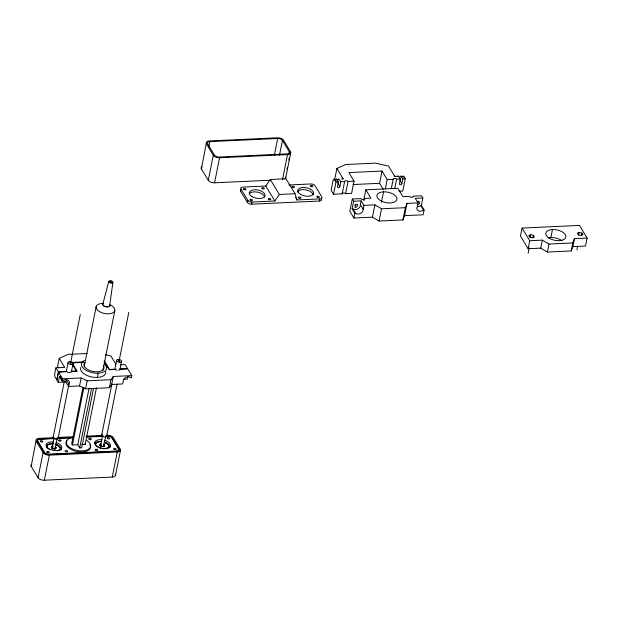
<?xml version="1.0" encoding="UTF-8"?>
<svg xmlns="http://www.w3.org/2000/svg" width="618" height="618" viewBox="0 0 618 618"><rect width="100%" height="100%" fill="white"/><g stroke="black" fill="none" stroke-linecap="round" stroke-linejoin="round"><path stroke-width="0.93" d="M109.649 305.709L112.901 282.449A2.14 1.112 11.3 0 0 110.128 280.781A2.14 1.112 11.3 0 0 109.463 282.611A2.14 1.112 11.3 0 0 112.901 282.449M115.249 474.13L115.412 474.462A5.052 2.634 11.3 0 1 112.808 477.026L43.762 480.225A5.052 2.634 11.3 0 1 38.285 478.038L31.163 466.335L36.014 440.935A5.052 2.634 11.3 0 1 38.617 438.378L53.519 437.66M37.505 442.642L37.791 441.221A3.329 1.73 11.3 0 1 39.784 439.267L54.114 438.602M55.937 367.803L54.6 374.469L54.948 376.818L56.771 379.831L58.37 371.827L55.937 367.803L64.72 367.393L59.251 358.355L68.165 354.369L87.269 353.481M59.251 358.355L57.652 366.358L58.586 367.903M66.141 371.742L58.532 372.098L56.933 380.101L58.27 382.303L65.817 381.947L68.552 386.466L79.56 385.956L85.554 388.822L109.371 387.718L111.665 384.473L113.256 376.47L131.819 375.613L131.387 377.76L130.815 377.783A4.488 3.461 -31.2 0 0 125.902 377.42A4.488 3.461 -31.2 0 0 123.113 381.739L122.665 383.956L111.665 384.473M38.046 477.714L43.059 452.646L36.176 441.267M58.27 382.303L59.436 376.455L62.171 380.974L62.742 380.943A4.488 3.461 -31.2 0 1 67.895 380.116A4.488 3.461 -31.2 0 1 69 384.249L68.552 386.466M62.171 380.974L62.603 378.826L58.532 372.098M49.401 449.695L49.448 449.433A6.69 3.484 11.3 0 1 47.455 445.362A6.69 3.484 11.3 0 1 53.21 443.755M44.334 480.225L49.347 455.149L117.814 451.951A5.052 2.634 11.3 0 0 120.425 449.394L113.14 437.359A5.052 2.634 11.3 0 0 107.663 435.172L107.092 435.18M53.179 437.158L64.318 381.391M66.396 370.993L68.096 362.48M51.974 448.05L54.052 437.652M65.817 381.947L66.265 379.73L69 384.249M70.46 363.654L80.263 314.577M55.064 448.799L57.142 438.401M58.123 438.355L68.505 386.366M71.34 372.19L73.04 363.685A2.549 1.329 11.3 0 0 69.726 361.692A2.549 1.329 11.3 0 0 68.938 363.871A2.549 1.329 11.3 0 0 73.04 363.685M79.56 385.956L81.159 377.961L62.603 378.826M84.156 366.798L96.23 306.366M82.997 387.254L71.696 443.809L72.406 444.975L77.791 444.728L79.699 447.888L81.692 447.795L93.557 388.421M72.406 444.975L83.893 387.486M85.554 388.822L87.153 380.827L81.159 377.961M77.791 444.728L89.092 388.174M79.699 447.888L91.564 388.513M80.757 367.486A12.769 6.651 11.3 0 0 94.137 377.359L97.35 377.459L98.208 373.187M81.576 444.551L85.168 444.388L96.47 387.834M102.882 370.352L114.77 310.869M109.371 387.718L110.962 379.722L113.256 376.47M101.723 434.902L111.928 383.863M114.948 368.737L116.647 360.232M102.41 436.339L100.518 445.794A1.591 0.827 11.3 0 1 101.174 445.354M119.004 361.406L128.807 312.322M105.686 436.146L103.608 446.551A1.591 0.827 11.3 0 0 103.546 446.103M106.667 436.107L117.057 384.118M119.892 369.935L121.591 361.43A2.549 1.329 11.3 0 0 118.277 359.444A2.549 1.329 11.3 0 0 117.49 361.623A2.549 1.329 11.3 0 0 121.591 361.43M127.988 376.586L127.486 379.097L123.708 379.267M112.26 477.073L117.273 452.005M118.362 450.53L118.641 449.108L111.796 437.791A3.329 1.73 11.3 0 0 107.609 436.115L105.693 436.208M118.695 450.939L119.065 449.093L112.02 437.505A3.778 1.97 11.3 0 0 107.926 435.868L107.47 435.875M115.52 475.172L120.525 450.105M270.058 180.247L213.998 182.828A5.052 2.634 11.3 0 1 208.521 180.641L201.398 168.938L206.25 143.538A5.052 2.634 11.3 0 1 208.853 140.974L277.899 137.775A5.052 2.634 11.3 0 1 283.376 139.962L290.661 151.997A5.052 2.634 11.3 0 1 288.05 154.554L219.004 157.76A5.052 2.634 11.3 0 1 213.527 155.574L206.412 143.87M208.753 147.161L209.857 141.622L278.162 138.471A3.778 1.97 11.3 0 1 282.256 140.101L289.425 151.958A3.778 1.97 11.3 0 1 287.478 153.874L218.741 157.057A3.778 1.97 11.3 0 1 214.655 155.427L207.478 143.569A3.778 1.97 11.3 0 1 209.425 141.661L209.857 141.622M208.281 180.317L213.295 155.249M214.57 182.82L219.575 157.752M321.514 199.32A3.329 1.73 11.3 0 1 319.406 201.043L251.588 204.187A3.329 1.73 11.3 0 1 247.393 202.511L240.549 191.194L240.974 189.062A3.329 1.73 11.3 0 1 242.967 187.107L265.81 186.041L270.305 179.498L286.01 178.764L295.049 193.712L296.995 199.962L319.83 198.903A3.329 1.73 11.3 0 0 321.824 196.949L314.979 185.632A3.329 1.73 11.3 0 0 310.792 183.955L288.9 184.975M247.393 202.511L247.818 200.379L240.974 189.062M251.588 204.187L252.013 202.055L274.848 200.989L279.351 194.446L295.049 193.712M274.384 155.095L277.706 138.478M279.49 155.133L282.441 140.363M282.496 179.676L287.501 154.6M288.745 154.469L289.294 151.696M286.968 169.309L287.339 167.447M288.822 160.023L289.193 158.162M290.12 153.519L290.499 151.665M285.748 177.775L290.761 152.708M319.406 201.043L319.83 198.903M334.632 179.815L336.895 168.498L345.81 164.504L375.412 163.137L388.544 166.095L394.91 176.632L394.593 176.369A3.198 1.174 87.3 0 0 394.253 176.362L398.239 176.176M333.558 194.23L336.007 181.962L334.16 179.174A3.198 1.174 87.3 0 0 333.048 180.587L331.124 190.205L333.558 194.23L342.179 193.828A1.908 0.997 11.3 0 1 343.423 192.978A1.908 0.997 11.3 0 1 345.609 193.673L351.588 193.395L354.044 181.128L348.876 172.584L382.024 171.047L387.192 179.591L385.308 189.023M335.937 179.297A3.198 1.174 87.3 0 1 336.586 179.058L338.44 181.854L337.482 186.651A1.275 0.981 -31.2 0 0 338.448 187.663A1.275 0.981 -31.2 0 0 339.846 186.536L340.804 181.738L338.958 178.95A3.198 1.174 87.3 0 0 337.845 180.363M342.009 179.297L342.357 177.536M342.179 193.828L344.628 181.561A1.908 0.997 11.3 0 1 345.879 180.711A1.908 0.997 11.3 0 1 348.058 181.406L354.044 181.128M345.609 193.673L348.058 181.406M424.079 209.981L421.345 205.462L422.836 198.007L421.499 195.798L412.94 196.192A1.908 0.997 11.3 0 1 411.797 197.32A1.908 0.997 11.3 0 1 409.386 196.362L402.874 196.663L397.822 188.305L365.848 189.788L370.9 198.146L364.388 198.448A1.908 0.997 11.3 0 1 363.245 199.575A1.908 0.997 11.3 0 1 360.842 198.61L352.283 199.011L349.827 211.279L353.898 218.007L372.453 217.142L379.081 221.051L402.89 219.946L404.551 215.651L407.007 203.392L418.015 202.882L417.25 206.698A4.488 3.461 -31.2 0 0 418.347 210.838A4.488 3.461 -31.2 0 0 423.5 210.004L424.079 209.981L423.114 214.794L404.551 215.651M353.898 218.007L354.863 213.187L352.129 208.668L353.62 201.221L352.283 199.011M352.129 208.668L352.7 208.645A4.488 3.461 -31.2 0 0 357.613 209.008A4.488 3.461 -31.2 0 0 360.402 204.689L361.167 200.873L353.62 201.221M363.778 200.17L365.848 189.788M364.017 200.332L364.388 198.448M354.863 213.187L355.435 213.164A4.488 3.461 -31.2 0 0 360.348 213.527A4.488 3.461 -31.2 0 0 363.137 209.208L363.902 205.392L361.167 200.873M372.453 217.142L374.91 204.882L363.902 205.392M383.338 189.525L379.576 183.314L382.024 171.047M381.453 202.225L383.523 191.843A10.197 5.315 11.3 0 1 396.771 199.807A10.197 5.315 11.3 0 1 380.371 200.564A10.197 5.315 11.3 0 1 383.523 191.843M379.081 221.051L381.53 208.791L374.91 204.882M391.287 188.745L393.179 179.313A1.908 0.997 11.3 0 1 394.423 178.463A1.908 0.997 11.3 0 1 396.609 179.15L400.433 178.973L399.467 183.77A1.275 0.981 -31.2 0 0 400.441 184.782A1.275 0.981 -31.2 0 0 401.839 183.662L402.797 178.865L400.943 176.076A3.198 1.174 87.3 0 0 399.831 177.49L399.545 178.919M394.724 188.59L396.609 179.15M402.72 176.2A3.198 1.174 87.3 0 1 403.376 175.96L405.223 178.756L402.774 191.024L398.942 191.201M402.89 219.946L405.346 207.687L407.007 203.392M587.1 238.054L579.445 225.408L522.071 228.073L520.472 236.068L528.127 248.722L540.765 248.135L547.386 252.044L571.202 250.939L572.863 246.644L574.462 238.648L587.1 238.054L585.501 246.057L572.863 246.644M530.059 237.32L530.592 234.655L533.373 235.334L534.323 236.895L532.484 237.783L529.711 237.111L528.761 235.543L530.592 234.655M528.127 248.722L529.726 240.719L522.071 228.073M528.127 253.287L529.217 247.849M532.84 238L533.373 235.334M540.765 248.135L542.365 240.139L529.726 240.719M547.386 252.044L548.985 244.048L542.365 240.139M550.854 237.536L552.453 229.533A10.197 5.315 11.3 0 1 565.702 237.497A10.197 5.315 11.3 0 1 549.294 238.254A10.197 5.315 11.3 0 1 552.453 229.533M571.202 250.939L572.801 242.944L574.462 238.648M578.61 235.072L579.143 232.407L581.924 233.079L582.867 234.647L581.036 235.535L578.255 234.855L577.305 233.295L579.143 232.407M576.911 249.873L577.614 246.358M581.391 235.744L581.924 233.079M102.851 304.056L108.76 281.445M61.236 378.587L61.491 380.364L62.812 380.302M418.208 201.113L417.366 202.217M355.829 204.396C352.175 212.963 362.743 201.368 354.523 205.246M417.644 201.877C420.41 199.645 420.085 205.67 417.413 204.388M97.35 377.459L100.278 377.073A12.769 6.651 11.3 0 0 105.686 371.766M334.794 179.954L337.219 179.838M401.584 176.856L404.01 176.74M336.007 181.962L338.44 181.854M340.804 181.738L344.628 181.561M387.192 179.591L393.179 179.313M402.797 178.865L405.223 178.756M353.056 184.543L379.576 183.314M422.836 198.007L415.281 198.363L418.015 202.882M417.598 206.721A4.488 3.461 -31.2 0 0 420.765 205.485L421.345 205.462M381.53 208.791L405.346 207.687M548.985 244.048L572.801 242.944M71.232 362.449L83.546 361.878M72.097 362.882L83.384 362.357M120.757 364.798L125.153 364.589L127.586 368.614L119.923 368.969M58.37 371.827L66.026 371.472M71.271 371.225L76.4 370.993L72.638 364.774M115.535 369.178L109.556 369.456L104.388 360.912M71.572 371.495L77.157 371.233L72.561 363.639M119.189 369.286L127.748 368.884L131.819 375.613M87.153 380.827L110.962 379.722M57.343 437.482L73.604 436.733M86.041 436.154L102.31 435.396M53.959 438.355L39.189 439.058A3.778 1.97 11.3 0 0 37.242 440.974L44.419 452.824A3.778 1.97 11.3 0 0 48.505 454.462L117.242 451.271A3.778 1.97 11.3 0 0 119.189 449.356L119.065 449.093M57.783 438.177L73.071 437.467M86.45 436.849L102.696 436.099M57.938 438.425L73.218 437.714M86.59 437.096L102.827 436.339M49.347 455.149L48.768 455.157A5.052 2.634 11.3 0 1 43.291 452.971L43.059 452.646M105.269 354.693L110.9 355.96L115.867 364.18M420.765 205.485L423.5 210.004M400.433 178.973L398.579 176.184A3.198 1.174 87.3 0 0 397.93 176.424M399.892 180.441L401.839 183.662M360.402 204.689L363.137 209.208M336.895 168.498L343.26 179.027L342.944 178.764A3.198 1.174 87.3 0 0 342.287 179.004M337.899 183.322L339.846 186.536M352.7 208.645L355.435 213.164M295.566 197.606L296.995 199.962M270.305 179.498L279.351 194.446M265.81 186.041L274.848 200.989M118.277 359.444L119.962 362.225M104.071 361.399L109.123 369.749L115.636 369.448A1.908 0.997 11.3 0 0 115.86 369.711M69.726 361.692L71.41 364.473M60.016 376.424L60.919 377.93M61.831 379.437L62.742 380.943M37.791 441.221L44.635 452.538A3.329 1.73 11.3 0 0 48.83 454.215L116.647 451.063A3.329 1.73 11.3 0 0 118.641 449.108M201.398 168.938L201.236 168.606A5.052 2.634 11.3 0 1 201.931 166.698M31.163 466.335L31 466.003A5.052 2.634 11.3 0 1 31.139 464.643M84.944 443.794L85.168 444.388M548.514 237.837A10.197 5.315 11.3 0 1 561.971 240.781M252.013 202.055A3.329 1.73 11.3 0 1 247.818 200.379M297.459 192.121A8.034 4.187 11.3 0 1 305.655 189.834A8.034 4.187 11.3 0 1 313.141 194.809M249.548 193.411A8.034 4.187 11.3 0 1 258.139 192.298A8.034 4.187 11.3 0 1 264.597 197.065M240.549 191.194A3.329 1.73 11.3 0 1 240.68 189.873M285.647 177.065A5.052 2.634 11.3 0 1 284.96 178.973M70.568 372.299A1.908 0.997 11.3 0 1 68.057 372.415M67.64 372.206A1.908 0.997 11.3 0 1 67.092 371.696M104.357 363.894A12.769 6.651 11.3 0 1 102.009 372.577A12.769 6.651 11.3 0 1 85.021 369.664A12.769 6.651 11.3 0 1 84.411 360.464M103.461 365.786A10.197 5.315 11.3 0 1 93.472 371.534A10.197 5.315 11.3 0 1 84.913 362.604M119.266 369.819A1.908 0.997 11.3 0 1 118.849 370.228M117.072 370.306A1.908 0.997 11.3 0 1 116.192 369.958M106.566 435.396A2.549 1.329 11.3 0 1 103.739 436.764A2.549 1.329 11.3 0 1 102.287 434.354M57.721 437.289A2.549 1.329 11.3 0 1 55.852 439.128A2.549 1.329 11.3 0 1 53.38 436.849M94.917 443.322A8.034 4.187 11.3 0 1 99.413 441.793M104.172 442.388A8.034 4.187 11.3 0 1 105.469 442.828M106.072 443.091A8.034 4.187 11.3 0 1 109.958 446.969M46.365 445.57A8.034 4.187 11.3 0 1 49.023 444.28M56.918 445.084A8.034 4.187 11.3 0 1 61.414 449.224M56.053 442.503A8.034 4.187 11.3 0 1 60.116 449.834A8.034 4.187 11.3 0 1 46.945 447.27A8.034 4.187 11.3 0 1 53.318 441.97M104.597 440.248A8.034 4.187 11.3 0 1 108.668 447.586A8.034 4.187 11.3 0 1 95.496 445.014A8.034 4.187 11.3 0 1 101.862 439.715M94.631 443.206A8.351 4.349 11.3 0 1 95.798 442.411M104.257 442.233A8.351 4.349 11.3 0 1 105.601 442.697M107.401 443.585A8.351 4.349 11.3 0 1 108.845 444.643M109.819 445.81A8.351 4.349 11.3 0 1 110.267 447.007M100.031 445.964A2.07 1.081 11.3 0 1 100.904 445.107M103.391 445.532A2.07 1.081 11.3 0 1 104.102 446.381M100.773 446.466A1.591 0.827 11.3 0 1 100.587 446.242M105.191 442.457A7.007 3.654 11.3 0 1 108.467 447.865M95.334 444.674A7.007 3.654 11.3 0 1 99.907 441.546M108.513 446.188A7.007 3.654 11.3 0 1 108.799 448.143M105.114 442.318A6.69 3.484 11.3 0 1 107.3 448.12M106.018 448.56A6.69 3.484 11.3 0 1 102.804 448.707M101.082 448.413A6.69 3.484 11.3 0 1 95.69 443.979A6.69 3.484 11.3 0 1 101.754 441.507M103.291 444.11A2.387 1.244 11.3 0 1 104.195 446.111A2.387 1.244 11.3 0 1 100.603 445.748A2.387 1.244 11.3 0 1 100.943 443.871M103.754 444.628A2.387 1.244 11.3 0 1 104.017 446.451M101.8 446.551A2.387 1.244 11.3 0 1 100.433 444.296M103.546 444.728A2.07 1.081 11.3 0 1 103.654 446.358A2.07 1.081 11.3 0 1 100.649 445.841A2.07 1.081 11.3 0 1 101.066 444.303M94.909 443.662A7.964 4.148 11.3 0 1 97.544 442.388M108.467 445.037A7.964 4.148 11.3 0 1 109.826 447.285M103.6 436.3A1.275 0.664 11.3 0 1 103.106 436.007M55.705 444.489A8.351 4.349 11.3 0 1 57.057 444.952M54.84 447.78A2.07 1.081 11.3 0 1 55.527 448.915M54.809 448.135A1.591 0.827 11.3 0 1 54.932 448.992M52.499 448.915A1.591 0.827 11.3 0 1 52.221 448.714M56.647 444.705A7.007 3.654 11.3 0 1 59.915 450.113M47.169 447.926A7.007 3.654 11.3 0 1 53.125 443.855M46.659 447.092A7.007 3.654 11.3 0 1 47.215 446.258M54.925 444.056A6.69 3.484 11.3 0 1 60.185 447.548A6.69 3.484 11.3 0 1 57.474 450.808M55.257 446.613A2.387 1.244 11.3 0 1 55.234 448.544A2.387 1.244 11.3 0 1 51.68 447.687A2.387 1.244 11.3 0 1 52.939 446.057M55.991 448.189A2.387 1.244 11.3 0 1 54.168 448.931A2.387 1.244 11.3 0 1 51.734 448.058M51.456 447.726A2.387 1.244 11.3 0 1 51.333 447.386M51.549 446.775A2.387 1.244 11.3 0 1 52.885 446.32M55.62 447.185A2.387 1.244 11.3 0 1 55.898 447.525M55.357 447.247A2.07 1.081 11.3 0 1 54.685 448.722A2.07 1.081 11.3 0 1 51.819 447.811A2.07 1.081 11.3 0 1 52.993 446.497M46.365 445.918A7.964 4.148 11.3 0 1 47.478 445.153M59.923 447.285A7.964 4.148 11.3 0 1 61.282 449.541M56.732 438.479A1.275 0.664 11.3 0 1 56.555 438.595M56.014 438.718A1.275 0.664 11.3 0 1 54.778 438.417M109.548 304.643A9.556 4.983 11.3 0 1 112.677 312.924A9.556 4.983 11.3 0 1 97.744 310.367A9.556 4.983 11.3 0 1 102.349 303.407M109.71 304.72A3.731 1.939 11.3 0 1 105.585 306.729A3.731 1.939 11.3 0 1 103.453 303.206M109.502 304.736A3.507 1.823 11.3 0 1 105.624 306.613A3.507 1.823 11.3 0 1 103.615 303.307M86.381 440.248A12.43 6.474 11.3 0 1 86.505 450.198A12.43 6.474 11.3 0 1 68.142 446.181A12.43 6.474 11.3 0 1 73.341 437.389M89.764 444.628A12.43 6.474 11.3 0 1 77.59 451.634A12.43 6.474 11.3 0 1 67.153 440.75M292.422 187.308A1.275 0.664 11.3 0 0 294.477 187.215A1.275 0.664 11.3 0 0 292.816 186.219A1.275 0.664 11.3 0 0 292.422 187.308M251.989 196.624A8.034 4.187 11.3 0 0 264.913 196.022A8.034 4.187 11.3 0 0 254.477 189.749A8.034 4.187 11.3 0 0 251.989 196.624M262.225 188.714A1.275 0.664 11.3 0 0 264.28 188.614A1.275 0.664 11.3 0 0 262.627 187.625A1.275 0.664 11.3 0 0 262.225 188.714M243.878 189.564A1.275 0.664 11.3 0 0 245.925 189.471A1.275 0.664 11.3 0 0 244.272 188.475A1.275 0.664 11.3 0 0 243.878 189.564M250.398 200.34A1.275 0.664 11.3 0 0 252.445 200.247A1.275 0.664 11.3 0 0 250.792 199.251A1.275 0.664 11.3 0 0 250.398 200.34M268.745 199.49A1.275 0.664 11.3 0 0 270.8 199.39A1.275 0.664 11.3 0 0 269.139 198.401A1.275 0.664 11.3 0 0 268.745 199.49M310.777 186.458A1.275 0.664 11.3 0 0 312.824 186.366A1.275 0.664 11.3 0 0 311.171 185.369A1.275 0.664 11.3 0 0 310.777 186.458M298.942 198.084A1.275 0.664 11.3 0 0 300.989 197.992A1.275 0.664 11.3 0 0 299.336 196.995A1.275 0.664 11.3 0 0 298.942 198.084M300.541 194.369A8.034 4.187 11.3 0 0 313.457 193.766A8.034 4.187 11.3 0 0 303.021 187.501A8.034 4.187 11.3 0 0 300.541 194.369M317.297 197.235A1.275 0.664 11.3 0 0 319.344 197.142A1.275 0.664 11.3 0 0 317.691 196.145A1.275 0.664 11.3 0 0 317.297 197.235M59.042 440.873A1.275 0.664 11.3 0 0 61.097 440.781A1.275 0.664 11.3 0 0 59.444 439.784A1.275 0.664 11.3 0 0 59.042 440.873M65.562 451.65A1.275 0.664 11.3 0 0 67.617 451.557A1.275 0.664 11.3 0 0 65.956 450.561A1.275 0.664 11.3 0 0 65.562 451.65M47.215 452.5A1.275 0.664 11.3 0 0 49.262 452.407A1.275 0.664 11.3 0 0 47.609 451.41A1.275 0.664 11.3 0 0 47.215 452.5M40.695 441.723A1.275 0.664 11.3 0 0 42.742 441.631A1.275 0.664 11.3 0 0 41.089 440.634A1.275 0.664 11.3 0 0 40.695 441.723M89.239 439.475A1.275 0.664 11.3 0 0 91.294 439.375A1.275 0.664 11.3 0 0 89.633 438.378A1.275 0.664 11.3 0 0 89.239 439.475M95.759 450.252A1.275 0.664 11.3 0 0 97.806 450.151A1.275 0.664 11.3 0 0 96.153 449.155A1.275 0.664 11.3 0 0 95.759 450.252M114.114 449.394A1.275 0.664 11.3 0 0 116.161 449.301A1.275 0.664 11.3 0 0 114.508 448.305A1.275 0.664 11.3 0 0 114.114 449.394M107.594 438.618A1.275 0.664 11.3 0 0 109.641 438.525A1.275 0.664 11.3 0 0 107.988 437.529A1.275 0.664 11.3 0 0 107.594 438.618M109.958 282.372A1.36 0.711 11.3 0 0 112.152 282.271A1.36 0.711 11.3 0 0 110.383 281.205A1.36 0.711 11.3 0 0 109.958 282.372"/></g></svg>
